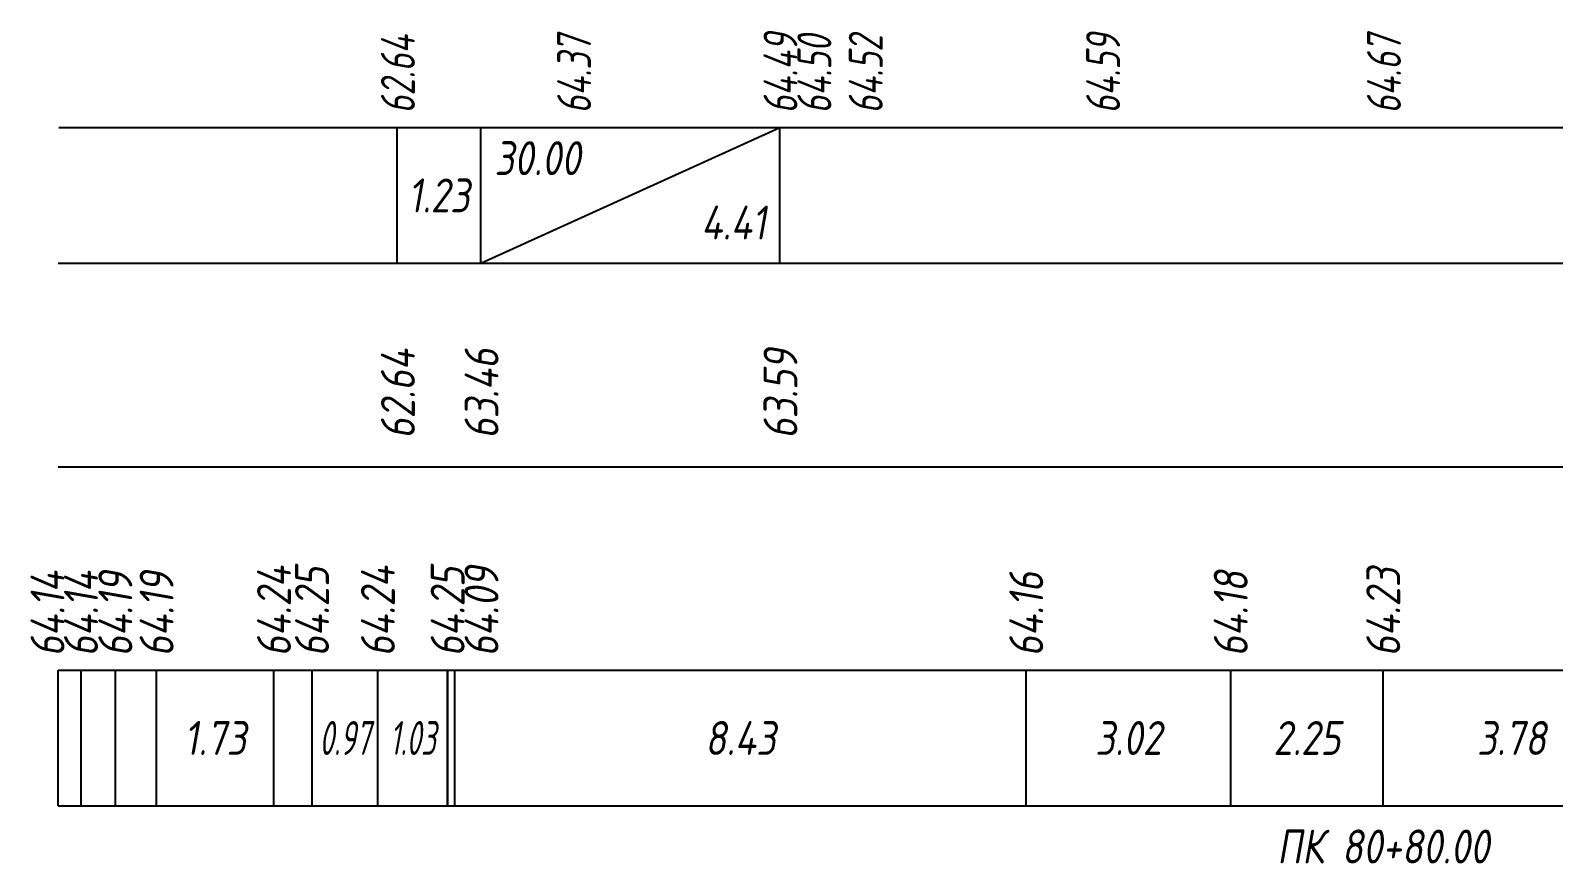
# Model space of a CAD drawing. Extents: x -717 to 1451, y -133302 to 233.
# Drawn here: x -274.2 to -161.9, y -127100.2 to -127038.8 of the extents above; entities that cross this region are included whole.
import ezdxf
from ezdxf.enums import TextEntityAlignment as Align

# ---------------------------------------------------------------- set-up
doc = ezdxf.new("R2010")
doc.units = 0
for name, color, linetype in [('Код_510', 7, 'Continuous'), ('Код_514', 1, 'Continuous'), ('Код_516', 1, 'Continuous'), ('Подписи поперечников', 7, 'Continuous'), ('Таблица', 7, 'Continuous')]:
    doc.layers.add(name, color=color, linetype=linetype)
doc.styles.add('М', font='romand.shx', dxfattribs={"width": 0.8, "oblique": 10, "height": 2.5})

msp = doc.modelspace()

# ---------------------------------------------------------------- linework, layer by layer
at = {"layer": 'Код_510'}
for p, q in [((-272.189, -127095.993), (-272.189, -127085.993)), ((-270.496, -127095.993), (-270.496, -127085.993)), ((-267.963, -127095.993), (-267.963, -127085.993)), ((-264.923, -127095.993), (-264.923, -127085.993)), ((-256.271, -127095.993), (-256.271, -127085.993)), ((-253.465, -127095.993), (-253.465, -127085.993)), ((-248.609, -127095.993), (-248.609, -127085.993)), ((-243.47, -127095.993), (-243.47, -127085.993)), ((-243.447, -127095.993), (-243.447, -127085.993)), ((-242.947, -127095.993), (-242.947, -127085.993)), ((-200.812, -127095.993), (-200.812, -127085.993)), ((-185.735, -127095.993), (-185.735, -127085.993)), ((-174.492, -127095.993), (-174.492, -127085.993))]:
    msp.add_line(p, q, dxfattribs=at)
at = {"layer": 'Код_516'}
for p, q in [((-247.189, -127055.993), (-247.189, -127045.993)), ((-241.021, -127055.993), (-241.021, -127045.993)), ((-241.021, -127055.993), (-218.985, -127045.993)), ((-218.985, -127055.993), (-218.985, -127045.993))]:
    msp.add_line(p, q, dxfattribs=at)
at = {"layer": 'Таблица'}
for p, q in [((-272.134, -127045.993), (-81.73, -127045.993)), ((-272.189, -127055.993), (-81.784, -127055.993)), ((-272.189, -127070.993), (-81.784, -127070.993)), ((-272.189, -127085.993), (-81.784, -127085.993)), ((-272.189, -127095.993), (-81.784, -127095.993))]:
    msp.add_line(p, q, dxfattribs=at)

# ---------------------------------------------------------------- texts
at = {"layer": 'Код_510', "style": 'М', "oblique": 10, "width": 0.8}
for s, p in [('64.25', (-253.465, -127084.993)), ('64.25', (-243.47, -127084.993)), ('64.14', (-272.966, -127084.993)), ('64.14', (-270.496, -127084.993)), ('64.19', (-267.963, -127084.993)), ('64.19', (-264.923, -127084.993)), ('64.24', (-256.271, -127084.993)), ('64.24', (-248.609, -127084.993)), ('64.09', (-240.97, -127084.993)), ('64.16', (-200.812, -127084.993)), ('64.18', (-185.735, -127084.993)), ('64.23', (-174.492, -127084.993))]:
    msp.add_text(s, height=2.5, rotation=90, dxfattribs=at).set_placement(p, align=Align.MIDDLE_LEFT)
at = {"layer": 'Код_510', "style": 'М', "oblique": 10}
for s, width, p in [('1.73', 0.8, (-260.597, -127090.993)), ('0.97', 0.6, (-251.037, -127090.993)), ('1.03', 0.6, (-246.039, -127090.993)), ('8.43', 0.8, (-221.879, -127090.993)), ('3.02', 0.8, (-193.273, -127090.993)), ('2.25', 0.8, (-180.113, -127090.993)), ('3.78', 0.8, (-165.03, -127090.993))]:
    msp.add_text(s, height=2.5, dxfattribs=dict(at, width=width)).set_placement(p, align=Align.MIDDLE_CENTER)
at = {"layer": 'Код_514', "style": 'М', "oblique": 10, "width": 0.7}
for s, p in [('62.64', (-247.134, -127044.953)), ('64.37', (-234.145, -127044.953)), ('64.49', (-218.931, -127044.953)), ('64.50', (-216.431, -127044.953)), ('64.52', (-212.645, -127044.953)), ('64.59', (-195.145, -127044.953)), ('64.67', (-174.438, -127044.953))]:
    msp.add_text(s, height=2.5, rotation=90, dxfattribs=at).set_placement(p, align=Align.MIDDLE_LEFT)
at = {"layer": 'Код_516', "style": 'М', "oblique": 10, "width": 0.8}
msp.add_text('30.00', height=2.5, dxfattribs=at).set_placement((-240.021, -127046.993), align=Align.TOP_LEFT)
msp.add_text('1.23', height=2.5, dxfattribs=at).set_placement((-244.105, -127050.993), align=Align.MIDDLE_CENTER)
msp.add_text('4.41', height=2.5, dxfattribs=at).set_placement((-219.985, -127054.993), align=Align.BOTTOM_RIGHT)
for s, p in [('62.64', (-247.134, -127068.942)), ('63.46', (-240.967, -127068.942)), ('63.59', (-218.931, -127068.942))]:
    msp.add_text(s, height=2.5, rotation=90, dxfattribs=at).set_placement(p, align=Align.MIDDLE_LEFT)
at = {"layer": 'Подписи поперечников', "style": 'М', "oblique": 10, "width": 0.8}
msp.add_text('ПК 80+80.00', height=2.5, dxfattribs=at).set_placement((-174.492, -127100.993), align=Align.BOTTOM_CENTER)

doc.saveas('drawing.dxf')
